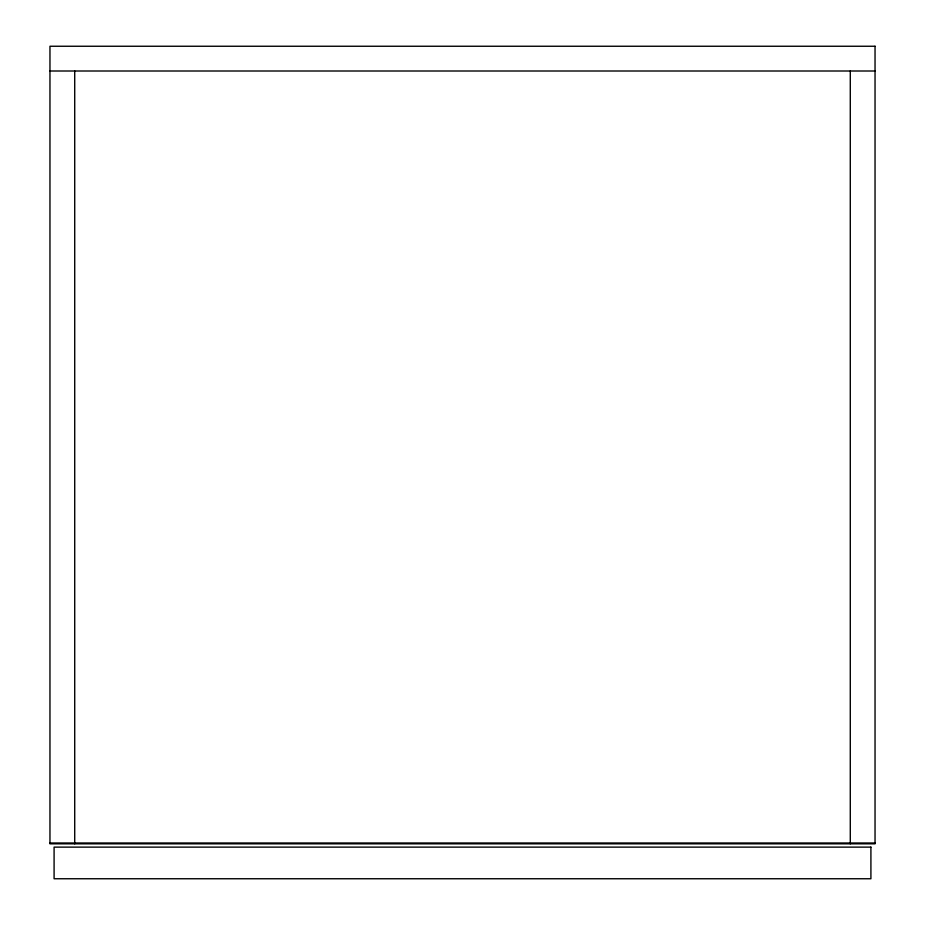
<?xml version="1.0" encoding="UTF-8"?>
<svg xmlns="http://www.w3.org/2000/svg" width="925" height="925" viewBox="0 0 925 925"><rect width="100%" height="100%" fill="white"/><g stroke="black" fill="none" stroke-linecap="round" stroke-linejoin="round"><path stroke-width="1.39" d="M49.962 71.005L875.038 71.005M49.962 842.999L875.038 842.999M850.283 71.005L850.283 843.82M74.717 71.005L74.717 843.82M875.038 46.25L49.962 46.25L49.962 843.82L875.038 843.82L875.038 46.25M870.911 847.127L54.089 847.127L54.089 878.75L870.911 878.75L870.911 847.127"/></g></svg>
